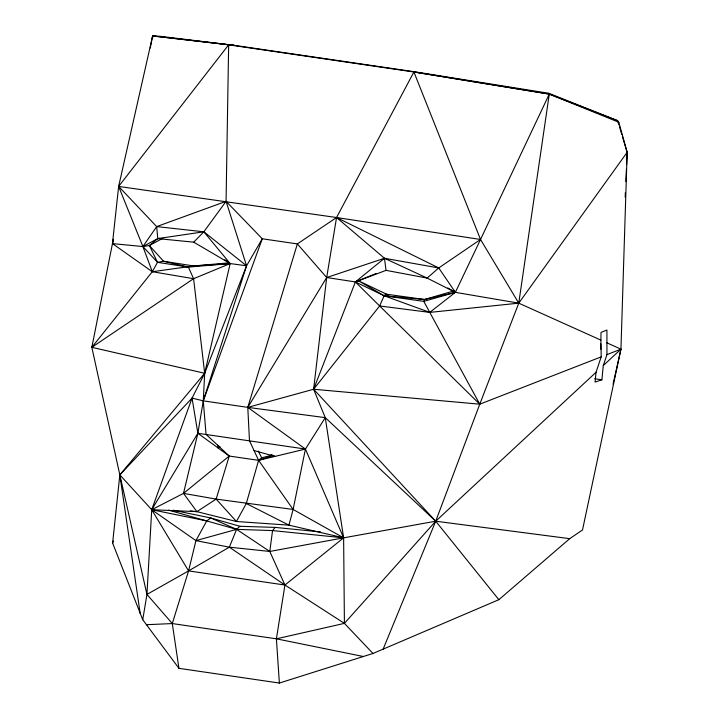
<?xml version="1.0" encoding="UTF-8"?>
<svg xmlns="http://www.w3.org/2000/svg" width="719" height="719" viewBox="0 0 719 719"><rect width="100%" height="100%" fill="white"/><g stroke="black" fill="none" stroke-linecap="round" stroke-linejoin="round"><path stroke-width="1.08" d="M600.904 340.132L601.012 332.457L606.917 330.039L606.953 354.611L603.268 365.576L601.893 379.785L595.071 382.068L596.015 372.307L601.21 356.849L600.904 340.132L518.759 303.157L455.37 292.345L427.149 278.082L384.476 258.274L336.546 217.524L118.635 186.428L112.461 243.606L91.843 347.322L119.83 474.899L146.946 594.424L142.748 619.724L178.941 668.328L279.367 683.05L372.972 653.472L498.851 599.691L569.718 538.666L582.516 529.948L620.946 349.155L627.157 152.311L618.825 122.239L617.621 120.675L548.795 93.281L415.555 71.918L233.99 45.306L160.022 36.301L152.608 35.95L118.635 186.428L142.901 246.545L152.302 271.719L91.843 347.322L204.681 373.278L203.279 400.851L197.86 433.287L183.516 493.387L151.727 509.708L146.946 594.424L172.299 623.562L178.941 668.328M617.621 120.675L549.28 94.099L413.91 71.99L336.546 217.524L326.687 277.534L313.619 389.249L325.267 417.64L305.431 449.06L258.606 460.349L229.244 456.044L206.056 434.366L203.279 400.851L246.563 265.787L226.072 201.329L228.651 44.83L152.608 35.95L150.271 48.038M625.171 197.105L625.368 192.62M625.863 181.422L626.411 169.109M626.609 164.624L627.157 152.311L622.384 136.493M142.748 619.724L112.613 543.079L119.83 474.899L204.681 373.278L246.563 265.787L262.282 238.78L297.36 243.921L326.687 277.534L355.393 281.929L384.171 295.788L429.782 312.397L518.759 303.157L627.157 152.311M372.972 653.472L344.419 623.373L284.94 585.032L269.787 551.455L272.564 530.577L275.188 527.404L320.611 531.952M383.11 649.212L435.714 521.203L479.762 404.186L518.759 303.157L549.28 94.099L548.795 93.281M279.367 683.05L276.402 638.823L284.94 585.032L343.619 537.839L435.714 521.203L569.718 538.666M113.305 239.211L112.461 243.606L152.302 271.719L193.591 278.702L230.17 263.567L246.563 265.787L203.837 231.797L156.688 226.602L118.635 186.428L228.651 44.83L233.99 45.306L152.608 35.95L152.734 38.08M190.229 510.85L196.898 511.649L236.425 521.5L288.93 525.14L293.109 509.456L305.431 449.06L247.785 407.376L203.279 400.851L192.054 398.11L119.83 474.899L140.223 613.604M113.198 240.335L112.461 243.606L142.901 246.545L149.399 245.538L162.889 238.232M613.064 384.099L620.946 349.155L606.737 342.756M146.478 624.712L172.299 623.562L188.576 570.904L151.727 509.708L192.054 398.11L204.681 373.278L230.17 263.567L203.837 231.797L157.776 238.6L142.901 246.545L157.515 262.336L188.369 267.091L230.17 263.567L224.831 259.739M275.188 527.404L239.876 526.281L210.685 517.95L206.748 520.933L195.936 540.625L188.576 570.904L146.946 594.424M192.054 398.11L197.86 433.287L229.244 456.044L183.516 493.387L216.158 499.103L236.425 521.5L246.284 503.525L258.606 460.349L261.635 457.796L272.097 455.217M172.299 623.562L276.402 638.823L344.419 623.373L343.619 537.839L293.109 509.456L258.606 460.349L249.475 440.729L247.785 407.376L297.36 243.921L336.546 217.524L480.526 239.472L518.759 303.157M119.83 474.899L151.727 509.708L196.898 511.649L216.158 499.103L229.244 456.044M112.613 543.079L113.341 540.985M203.279 400.851L262.282 238.78L226.072 201.329L156.688 226.602L142.901 246.545M356.822 280.859L355.393 281.929L379.623 305.97L429.782 312.397L455.37 292.345L438.743 267.944L427.149 278.082L386.031 270.353L384.476 258.274L326.687 277.534L247.785 407.376L313.619 389.249L355.393 281.929L384.476 258.274L438.743 267.944L480.526 239.472L549.28 94.099L618.825 122.239M454.57 290.737L424.516 299.508L423.779 301.369L479.762 404.186L601.21 356.849M229.334 547.168L269.787 551.455L343.619 537.839L305.431 449.06L197.86 433.287L151.727 509.708L195.936 540.625L229.334 547.168L284.94 585.032L188.576 570.904L229.334 547.168L236.596 529.355L239.876 526.281M498.851 599.691L435.714 521.203L313.619 389.249L379.623 305.97L384.171 295.788L385.618 294.089L424.516 299.508L455.37 292.345L480.526 239.472L413.91 71.99L228.651 44.83M157.515 262.336L149.399 245.538L157.776 238.6L193.735 242.168L230.17 263.567L193.708 265.958L163.546 261.258L157.515 262.336L152.302 271.719L193.708 265.958L229.253 262.83M217.65 445.205L218.279 448.09L219.295 446.373M226.072 201.329L203.837 231.797L193.735 242.168M344.419 623.373L435.714 521.203L596.015 372.307M603.268 365.576L620.946 349.155L606.953 354.611M218.279 448.09L220.005 446.733M91.843 347.322L193.591 278.702L188.369 267.091L163.546 261.258L149.399 245.538M376.118 273.49L355.393 281.929L386.031 270.353M258.606 460.349L273.175 455.424M195.936 540.625L236.596 529.355L272.564 530.577L343.619 537.839L325.267 417.64L247.785 407.376M159.807 238.304L157.776 238.6L156.688 226.602M191.497 266.246L193.708 265.958M313.619 389.249L479.762 404.186L379.623 305.97M388.736 295.23L358.538 280.823L384.171 295.788L424.516 299.508M216.158 499.103L293.109 509.456M384.171 295.788L423.779 301.369L455.37 292.345L447.784 287.951M594.685 378.733L601.893 379.785M413.91 71.99L549.28 94.099M276.402 638.823L363.356 656.501M151.727 509.708L206.748 520.933L236.596 529.355L269.787 551.455M173.378 510.229L210.685 517.95L236.596 529.355M343.619 537.839L288.93 525.14L246.284 503.525M254.041 450.543L274.973 456.403L270.982 454.57M168.579 510.131L206.748 520.933M336.546 217.524L438.743 267.944M325.267 417.64L435.714 521.203M183.516 493.387L196.898 511.649M258.4 451.056L261.635 457.796M617.936 121.727L618.888 124.89M619.526 127.002L621.755 134.381M193.591 278.702L204.681 373.278M600.725 343.862L600.832 349.245"/></g></svg>
